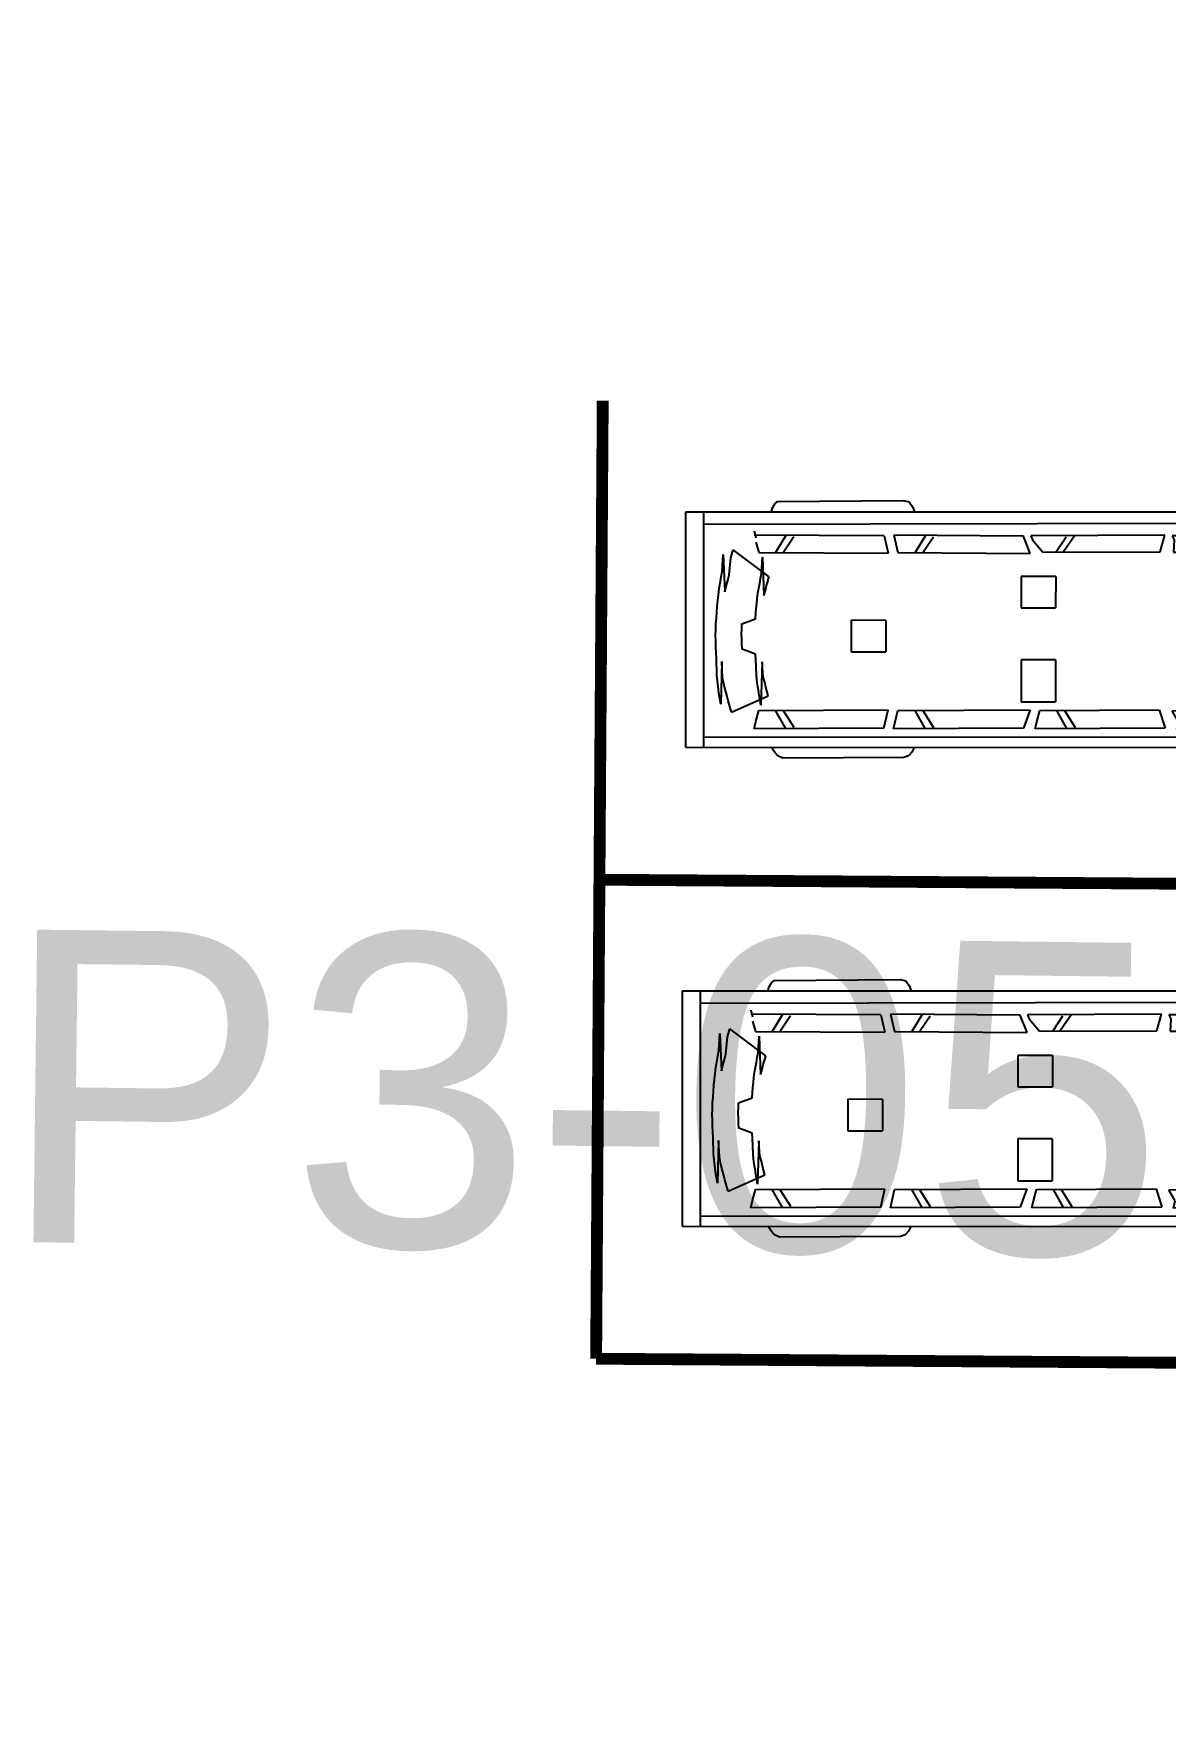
# Model space of a CAD drawing. Header units: millimetres. Extents: x -257704 to 345913, y -114363 to 98547.
# Drawn here: x 214932 to 222172, y 2809 to 13495 of the extents above; entities that cross this region are included whole.
import ezdxf
from ezdxf.enums import TextEntityAlignment as Align

# ---------------------------------------------------------------- set-up
doc = ezdxf.new("R2010")
doc.units = ezdxf.units.MM
doc.header["$LTSCALE"] = 100
doc.header["$MEASUREMENT"] = 0
for name, color, linetype in [('01-BXAS-mat bang tong the san duong$0$A-FUR', 252, 'Continuous'), ('PIER SYSTRA', 170, 'Continuous'), ('VACH SON PHAN LAN', 7, 'Continuous')]:
    doc.layers.add(name, color=color, linetype=linetype)
doc.styles.add('BOLD', font='arial.ttf')

# ---------------------------------------------------------------- blocks, each defined once
blk = doc.blocks.new('XE')
at = {"layer": '01-BXAS-mat bang tong the san duong$0$A-FUR'}
for p, q in [((610774.0994550973, 1198014.773549989, -5.212088733334792e-06), (610768.2489066847, 1198004.641243504, -5.212132499340223e-06)), ((610776.2635292388, 1198013.525064123, -5.212095455593171e-06), (610774.0994550973, 1198014.773549989, -5.212088733334792e-06)), ((610774.097405405, 1198014.549811596, -5.212089758352139e-06), (610768.409589322, 1198004.699334048, -5.212132307011172e-06)), ((610774.0020555692, 1198014.604868046, -5.212089461948245e-06), (610776.1659420816, 1198013.35649052, -5.212096183623361e-06)), ((610774.1788715214, 1198014.163248725, -5.212091568494761e-06), (610774.131535417, 1198013.738450954, -5.21209349460903e-06)), ((610774.1788715214, 1198014.163248725, -5.212091568494761e-06), (610774.2987727704, 1198014.132518597, -5.212091568494761e-06)), ((610774.2987727704, 1198014.132518597, -5.21209176466333e-06), (610774.3584740718, 1198014.114212175, -5.21209176466333e-06)), ((610774.2987727704, 1198014.132518597, -5.21209176466333e-06), (610774.2987727704, 1198014.132518597, -5.21209176466333e-06)), ((610774.308536293, 1198014.219721894, -5.212091369288245e-06), (610774.366740713, 1198014.198584395, -5.212091369288245e-06)), ((610774.308536293, 1198014.219721894, -5.212091369288245e-06), (610774.308536293, 1198014.219721894, -5.212091369288245e-06)), ((610774.6947033032, 1198013.984887658, -5.212092624088512e-06), (610774.308536293, 1198014.219721894, -5.212091369288245e-06)), ((610774.3584740718, 1198014.114212175, -5.212091876120442e-06), (610774.4201712547, 1198014.099063145, -5.212091876120442e-06)), ((610774.3584740718, 1198014.114212175, -5.212091876120442e-06), (610774.3584740718, 1198014.114212175, -5.212091876120442e-06)), ((610774.366740713, 1198014.198584395, -5.212091493037571e-06), (610774.4246284645, 1198014.177168576, -5.212091493037571e-06)), ((610774.366740713, 1198014.198584395, -5.212091493037571e-06), (610774.366740713, 1198014.198584395, -5.212091493037571e-06)), ((610774.4201712547, 1198014.099063145, -5.212091974018966e-06), (610774.4794119046, 1198014.081025397, -5.212091974018966e-06)), ((610774.4201712547, 1198014.099063145, -5.212091974018966e-06), (610774.4201712547, 1198014.099063145, -5.212091974018966e-06)), ((610774.4246284645, 1198014.177168576, -5.212091617917215e-06), (610774.4837928895, 1198014.150532315, -5.212091617917215e-06)), ((610774.4246284645, 1198014.177168576, -5.212091617917215e-06), (610774.4246284645, 1198014.177168576, -5.212091617917215e-06)), ((610774.4837928895, 1198014.150532315, -5.212091767323747e-06), (610774.4837928895, 1198014.150532315, -5.212091767323747e-06)), ((610774.4837928895, 1198014.150532315, -5.212091767323747e-06), (610774.5401837595, 1198014.126285419, -5.212091767323747e-06)), ((610774.5401837595, 1198014.126285419, -5.212091904495605e-06), (610774.5956629725, 1198014.101798551, -5.212091904495605e-06)), ((610774.5956629725, 1198014.101798551, -5.212092042347743e-06), (610774.7508697044, 1198014.016165215, -5.212092042347743e-06)), ((610774.5956629725, 1198014.101798551, -5.212092042347743e-06), (610774.5956629725, 1198014.101798551, -5.212092042347743e-06)), ((610772.8447803913, 1198012.817557183, -5.212097124429398e-06), (610773.4795715855, 1198013.933788709, -5.212092298434027e-06)), ((610773.2218600675, 1198012.84332067, -5.212097180059997e-06), (610773.9046421808, 1198014.043179434, -5.212091992704096e-06)), ((610773.4795715855, 1198013.933788709, -5.212092298434027e-06), (610773.5295488668, 1198013.968028382, -5.212092298434027e-06)), ((610773.5295488668, 1198013.968028382, -5.212092164457655e-06), (610773.5707915628, 1198013.977316058, -5.212092164457655e-06)), ((610773.5707915628, 1198013.977316058, -5.212092140874552e-06), (610773.644064742, 1198013.984879539, -5.212092140874552e-06)), ((610773.9046421808, 1198014.043179434, -5.212091992704096e-06), (610773.9614534015, 1198013.989974465, -5.212091992704096e-06)), ((610773.9614534015, 1198013.989974465, -5.212092262858139e-06), (610774.0488024035, 1198013.902882499, -5.212092262858139e-06)), ((610774.4794119046, 1198014.081025397, -5.212092084031779e-06), (610774.4794119046, 1198014.081025397, -5.212092084031779e-06)), ((610774.4794119046, 1198014.081025397, -5.212092084031779e-06), (610774.5392283689, 1198014.062651807, -5.212092084031779e-06)), ((610774.5392283689, 1198014.062651807, -5.212092195849966e-06), (610774.6947033032, 1198013.984887658, -5.212092195849966e-06)), ((610774.6947033032, 1198013.984887658, -5.212092624088512e-06), (610774.6947033032, 1198013.984887658, -5.212092624088512e-06)), ((610774.7508697044, 1198014.016165215, -5.212092506547185e-06), (610774.8053798559, 1198013.988693759, -5.212092506547185e-06)), ((610774.7508697044, 1198014.016165215, -5.212092506547185e-06), (610774.7508697044, 1198014.016165215, -5.212092506547185e-06)), ((610774.8053798559, 1198013.988693759, -5.212092657638706e-06), (610774.8629994052, 1198013.959408753, -5.212092657638706e-06)), ((610774.8053798559, 1198013.988693759, -5.212092657638706e-06), (610774.8053798559, 1198013.988693759, -5.212092657638706e-06)), ((610774.8629994052, 1198013.959408753, -5.212092818479247e-06), (610774.9155136753, 1198013.928779905, -5.212092818479247e-06)), ((610774.8629994052, 1198013.959408753, -5.212092818479247e-06), (610774.8629994052, 1198013.959408753, -5.212092818479247e-06)), ((610774.9155136753, 1198013.928779905, -5.212092983129356e-06), (610774.9692945015, 1198013.901116472, -5.212092983129356e-06)), ((610774.9155136753, 1198013.928779905, -5.212092983129356e-06), (610774.9155136753, 1198013.928779905, -5.212092983129356e-06)), ((610774.0488024035, 1198013.902882499, -5.21209270247522e-06), (610773.3673867765, 1198012.707031677, -5.212097872082247e-06)), ((610773.7399667458, 1198013.749716793, -5.212093262501897e-06), (610773.9593530477, 1198013.748545485, -5.212093262501897e-06)), ((610774.0867791421, 1198013.853903027, -5.212092944573545e-06), (610774.1372677675, 1198013.835413685, -5.212092944573545e-06)), ((610774.0867791421, 1198013.853903027, -5.212092944573545e-06), (610774.0867791421, 1198013.853903027, -5.212092944573545e-06)), ((610774.4789347396, 1198013.613723893, -5.212094226642794e-06), (610774.0867791421, 1198013.853903027, -5.212092944573545e-06)), ((610774.131535417, 1198013.738450954, -5.21209349460903e-06), (610774.2240956604, 1198013.714561428, -5.21209349460903e-06)), ((610774.1372677675, 1198013.835413685, -5.212093052623953e-06), (610774.1878235614, 1198013.817039506, -5.212093052623953e-06)), ((610774.1878235614, 1198013.817039506, -5.21209316017723e-06), (610774.2380435126, 1198013.798089513, -5.21209316017723e-06)), ((610774.1878235614, 1198013.817039506, -5.21209316017723e-06), (610774.1878235614, 1198013.817039506, -5.21209316017723e-06)), ((610774.2380435126, 1198013.798089513, -5.212093270216161e-06), (610774.2884841436, 1198013.779782502, -5.212093270216161e-06)), ((610774.2380435126, 1198013.798089513, -5.212093270216161e-06), (610774.2380435126, 1198013.798089513, -5.212093270216161e-06)), ((610774.2884841436, 1198013.779782502, -5.212093377408364e-06), (610774.2884841436, 1198013.779782502, -5.212093377408364e-06)), ((610774.2884841436, 1198013.779782502, -5.212093377408364e-06), (610774.3401246335, 1198013.756917207, -5.212093377408364e-06)), ((610774.3401246335, 1198013.756917207, -5.212093506055706e-06), (610774.3883390574, 1198013.735587143, -5.212093506055706e-06)), ((610774.3883390574, 1198013.735587143, -5.212093626084347e-06), (610774.5348699897, 1198013.658100725, -5.212093626084347e-06)), ((610774.3883390574, 1198013.735587143, -5.212093626084347e-06), (610774.3883390574, 1198013.735587143, -5.212093626084347e-06)), ((610774.5848984352, 1198013.632471521, -5.212094189506148e-06), (610774.7025980407, 1198013.730703199, -5.212094189506148e-06)), ((610774.7025980407, 1198013.730703199, -5.212093793300291e-06), (610774.7526936547, 1198013.705189159, -5.212093793300291e-06)), ((610774.9692945015, 1198013.901116472, -5.2120931347651e-06), (610774.9692945015, 1198013.901116472, -5.2120931347651e-06)), ((610774.9692945015, 1198013.901116472, -5.2120931347651e-06), (610775.0196209128, 1198013.868059558, -5.2120931347651e-06)), ((610775.0196209128, 1198013.868059558, -5.212093309540974e-06), (610775.072250346, 1198013.837363542, -5.212093309540974e-06)), ((610775.072250346, 1198013.837363542, -5.212093474552157e-06), (610775.1261084581, 1198013.801629415, -5.212093474552157e-06)), ((610775.072250346, 1198013.837363542, -5.212093474552157e-06), (610775.072250346, 1198013.837363542, -5.212093474552157e-06)), ((610775.1261084581, 1198013.801629415, -5.212093663232024e-06), (610775.1767420099, 1198013.767776008, -5.212093663232024e-06)), ((610775.1261084581, 1198013.801629415, -5.212093663232024e-06), (610775.1261084581, 1198013.801629415, -5.212093663232024e-06)), ((610775.1767420099, 1198013.767776008, -5.212093841801795e-06), (610775.1767420099, 1198013.767776008, -5.212093841801795e-06)), ((610775.1767420099, 1198013.767776008, -5.212093841801795e-06), (610775.2307152852, 1198013.731974713, -5.212093841801795e-06)), ((610775.2307152852, 1198013.731974713, -5.212094030842735e-06), (610775.2307152852, 1198013.731974713, -5.212094030842735e-06)), ((610775.2307152852, 1198013.731974713, -5.212094030842735e-06), (610775.2793433095, 1198013.695741234, -5.212094030842735e-06)), ((610773.9189286854, 1198013.677825521, -5.212093674633662e-06), (610773.7072303715, 1198013.669074017, -5.212093674633662e-06)), ((610774.2240956604, 1198013.714561428, -5.212093646810133e-06), (610774.2761963301, 1198013.698835995, -5.212093646810133e-06)), ((610774.2240956604, 1198013.714561428, -5.212093646810133e-06), (610774.2240956604, 1198013.714561428, -5.212093646810133e-06)), ((610774.2761963301, 1198013.698835995, -5.212093742929402e-06), (610774.3296403701, 1198013.685413819, -5.212093742929402e-06)), ((610774.3296403701, 1198013.685413819, -5.212093829106054e-06), (610774.3296403701, 1198013.685413819, -5.212093829106054e-06)), ((610774.3296403701, 1198013.685413819, -5.212093829106054e-06), (610774.4789347396, 1198013.613723893, -5.212093829106054e-06)), ((610774.4789347396, 1198013.613723893, -5.212094226642794e-06), (610774.4789347396, 1198013.613723893, -5.212094226642794e-06)), ((610774.5348699897, 1198013.658100725, -5.212094048927665e-06), (610774.5348699897, 1198013.658100725, -5.212094048927665e-06)), ((610774.5348699897, 1198013.658100725, -5.212094048927665e-06), (610774.5848984352, 1198013.632471521, -5.212094048927665e-06)), ((610774.5848984352, 1198013.632471521, -5.212094189506148e-06), (610774.5848984352, 1198013.632471521, -5.212094189506148e-06)), ((610774.7526936547, 1198013.705189159, -5.212093933381643e-06), (610774.7984133154, 1198013.678523254, -5.212093933381643e-06)), ((610774.7526936547, 1198013.705189159, -5.212093933381643e-06), (610774.7526936547, 1198013.705189159, -5.212093933381643e-06)), ((610774.7984133154, 1198013.678523254, -5.212094076728338e-06), (610774.8452843691, 1198013.654889932, -5.212094076728338e-06)), ((610774.7984133154, 1198013.678523254, -5.212094076728338e-06), (610774.7984133154, 1198013.678523254, -5.212094076728338e-06)), ((610774.8452843691, 1198013.654889932, -5.212094206699595e-06), (610774.888816171, 1198013.625795962, -5.212094206699595e-06)), ((610774.888816171, 1198013.625795962, -5.212094360172056e-06), (610774.888816171, 1198013.625795962, -5.212094360172056e-06)), ((610774.888816171, 1198013.625795962, -5.212094360172056e-06), (610774.9345358317, 1198013.599130057, -5.212094360172056e-06)), ((610774.9345358317, 1198013.599130057, -5.212094503518751e-06), (610774.9108091309, 1198013.446088862, -5.212094503518751e-06)), ((610774.9345358317, 1198013.599130057, -5.212094503518751e-06), (610774.9345358317, 1198013.599130057, -5.212094503518751e-06)), ((610775.2793433095, 1198013.695741234, -5.212094219402216e-06), (610775.2793433095, 1198013.695741234, -5.212094219402216e-06)), ((610775.2793433095, 1198013.695741234, -5.212094219402216e-06), (610775.3280961429, 1198013.658663266, -5.212094219402216e-06)), ((610775.6731368072, 1198013.401541178, -5.212095749941496e-06), (610775.320633441, 1198013.587219134, -5.212094736062709e-06)), ((610775.320633441, 1198013.587219134, -5.212094736062709e-06), (610775.3655000286, 1198013.544536534, -5.212094736062709e-06)), ((610775.3280961429, 1198013.658663266, -5.21209441189165e-06), (610775.3805245421, 1198013.620213226, -5.21209441189165e-06)), ((610775.3805245421, 1198013.620213226, -5.212094612366599e-06), (610775.3805245421, 1198013.620213226, -5.212094612366599e-06)), ((610775.3805245421, 1198013.620213226, -5.212094612366599e-06), (610775.427665331, 1198013.58037135, -5.212094612366599e-06)), ((610775.427665331, 1198013.58037135, -5.212094816787173e-06), (610775.4746046144, 1198013.540183985, -5.212094816787173e-06)), ((610775.427665331, 1198013.58037135, -5.212094816787173e-06), (610775.427665331, 1198013.58037135, -5.212094816787173e-06)), ((610770.399424465, 1198003.570729565, -5.212138399253568e-06), (610776.0532399601, 1198013.42152663, -5.212095833460836e-06)), ((610770.4455600331, 1198003.431813425, -5.212139057520153e-06), (610776.2635292388, 1198013.525064123, -5.212095455593171e-06)), ((610774.9108091309, 1198013.446088862, -5.212095194361644e-06), (610774.9108091309, 1198013.446088862, -5.212095194361644e-06)), ((610774.9108091309, 1198013.446088862, -5.212095194361644e-06), (610774.9549167472, 1198013.416659049, -5.212095194361644e-06)), ((610774.9549167472, 1198013.416659049, -5.212095349639479e-06), (610775.001855441, 1198013.385732354, -5.212095349639479e-06)), ((610775.001855441, 1198013.385732354, -5.212095513085978e-06), (610775.001855441, 1198013.385732354, -5.212095513085978e-06)), ((610775.001855441, 1198013.385732354, -5.212095513085978e-06), (610775.0443510129, 1198013.353538632, -5.212095513085978e-06)), ((610775.3655000286, 1198013.544536534, -5.212094952461515e-06), (610775.4089465492, 1198013.498360701, -5.212094952461515e-06)), ((610775.3655000286, 1198013.544536534, -5.212094952461515e-06), (610775.3655000286, 1198013.544536534, -5.212094952461515e-06)), ((610775.4089465492, 1198013.498360701, -5.212095184224283e-06), (610775.454388951, 1198013.455342259, -5.212095184224283e-06)), ((610775.4089465492, 1198013.498360701, -5.212095184224283e-06), (610775.4089465492, 1198013.498360701, -5.212095184224283e-06)), ((610775.4547901753, 1198013.456037122, -5.212095399427038e-06), (610775.6023049793, 1198013.35085424, -5.212095399427038e-06)), ((610775.4746046144, 1198013.540183985, -5.212095022699139e-06), (610775.5219277348, 1198013.500390103, -5.212095022699139e-06)), ((610775.4746046144, 1198013.540183985, -5.212095022699139e-06), (610775.4746046144, 1198013.540183985, -5.212095022699139e-06)), ((610775.5219277348, 1198013.500390103, -5.212095226983657e-06), (610775.6731368072, 1198013.401541178, -5.212095226983657e-06)), ((610775.5219277348, 1198013.500390103, -5.212095226983657e-06), (610775.5219277348, 1198013.500390103, -5.212095226983657e-06)), ((610775.6731368072, 1198013.401541178, -5.212095749941496e-06), (610775.6731368072, 1198013.401541178, -5.212095749941496e-06)), ((610775.0443510129, 1198013.353538632, -5.212095680294953e-06), (610775.0866546074, 1198013.322074236, -5.212095680294953e-06)), ((610775.0443510129, 1198013.353538632, -5.212095680294953e-06), (610775.0443510129, 1198013.353538632, -5.212095680294953e-06)), ((610775.0803438881, 1198013.244402017, -5.212096197332191e-06), (610775.1183391694, 1198013.204492383, -5.212096197332191e-06)), ((610775.0803438881, 1198013.244402017, -5.212096197332191e-06), (610775.0803438881, 1198013.244402017, -5.212096197332191e-06)), ((610775.4394788244, 1198013.053158484, -5.212097239788205e-06), (610775.0803438881, 1198013.244402017, -5.212096197332191e-06)), ((610775.0866546074, 1198013.322074236, -5.212095844071104e-06), (610775.0866546074, 1198013.322074236, -5.212095844071104e-06)), ((610775.0866546074, 1198013.322074236, -5.212095844071104e-06), (610775.131866094, 1198013.288450801, -5.212095844071104e-06)), ((610775.1183391694, 1198013.204492383, -5.21209639784893e-06), (610775.1183391694, 1198013.204492383, -5.21209639784893e-06)), ((610775.1183391694, 1198013.204492383, -5.21209639784893e-06), (610775.1575626583, 1198013.166953176, -5.21209639784893e-06)), ((610775.131866094, 1198013.288450801, -5.212096019087668e-06), (610775.1727496216, 1198013.253493171, -5.212096019087668e-06)), ((610775.1727496216, 1198013.253493171, -5.212096198227783e-06), (610775.1727496216, 1198013.253493171, -5.212096198227783e-06)), ((610775.1727496216, 1198013.253493171, -5.212096198227783e-06), (610775.2139689917, 1198013.219111355, -5.212096198227783e-06)), ((610775.2139689917, 1198013.219111355, -5.212096374882242e-06), (610775.2548525193, 1198013.184153725, -5.212096374882242e-06)), ((610775.2139689917, 1198013.219111355, -5.212096374882242e-06), (610775.2139689917, 1198013.219111355, -5.212096374882242e-06)), ((610775.2240423431, 1198013.098082968, -5.212096934505173e-06), (610775.6645062504, 1198013.284167887, -5.212096934505173e-06)), ((610775.6023049793, 1198013.35085424, -5.212095949727072e-06), (610775.6458666627, 1198013.304611238, -5.212095949727072e-06)), ((610775.6454654384, 1198013.303916375, -5.212096184852341e-06), (610775.6645062504, 1198013.284167887, -5.212096184852341e-06)), ((610775.6454654384, 1198013.303916375, -5.212096184852341e-06), (610775.6454654384, 1198013.303916375, -5.212096184852341e-06)), ((610775.5034890352, 1198013.063817574, -5.212097220408411e-06), (610774.8084438414, 1198011.875836672, -5.212102347646655e-06)), ((610775.1575626583, 1198013.166953176, -5.212096588061978e-06), (610775.1955579396, 1198013.127043543, -5.212096588061978e-06)), ((610775.195959164, 1198013.127738405, -5.212096785577291e-06), (610775.2244435675, 1198013.09877783, -5.212096785577291e-06)), ((610775.2548525193, 1198013.184153725, -5.212096554022356e-06), (610775.2958032154, 1198013.149311257, -5.212096554022356e-06)), ((610775.2548525193, 1198013.184153725, -5.212096554022356e-06), (610775.2548525193, 1198013.184153725, -5.212096554022356e-06)), ((610775.2958032154, 1198013.149311257, -5.212096732665339e-06), (610775.4394788244, 1198013.053158484, -5.212096732665339e-06)), ((610775.4394788244, 1198013.053158484, -5.212097239788205e-06), (610775.4394788244, 1198013.053158484, -5.212097239788205e-06)), ((610775.6136985527, 1198013.036794343, -5.212097395112594e-06), (610775.5034890352, 1198013.063817574, -5.212097395112594e-06)), ((610773.2218600675, 1198012.84332067, -5.212097180059997e-06), (610773.3673867765, 1198012.707031677, -5.212097180059997e-06)), ((610774.9903455727, 1198011.823021593, -5.212102673658479e-06), (610775.6881788144, 1198013.014189606, -5.212097533090421e-06)), ((610775.5163422222, 1198012.724861926, -5.212098780627093e-06), (610775.4145388636, 1198012.909192323, -5.212098780627093e-06)), ((610775.7281765676, 1198012.99132642, -5.212097656362754e-06), (610775.6536963059, 1198013.013931157, -5.212097656362754e-06)), ((610772.4801267529, 1198011.558745492, -5.212102728720052e-06), (610773.1629088662, 1198012.758604256, -5.21209754136415e-06)), ((610772.8350002472, 1198012.765254371, -5.212097359759168e-06), (610772.8447803913, 1198012.817557183, -5.212097359759168e-06)), ((610772.8512320135, 1198012.715742592, -5.212097594277644e-06), (610772.8350002472, 1198012.765254371, -5.212097594277644e-06)), ((610772.883619929, 1198012.667898742, -5.212097828593019e-06), (610772.8512320135, 1198012.715742592, -5.212097828593019e-06)), ((610773.1629088662, 1198012.758604256, -5.21209754136415e-06), (610773.3090334934, 1198012.621755299, -5.21209754136415e-06)), ((610774.097781195, 1198012.739559786, -5.212098059511926e-06), (610773.9149608373, 1198012.422941281, -5.212099427130172e-06)), ((610774.3873916724, 1198012.572334276, -5.212098959793219e-06), (610774.097781195, 1198012.739559786, -5.212098959793219e-06)), ((610775.3734989003, 1198012.838827817, -5.212098192204962e-06), (610775.4628650224, 1198012.656195219, -5.212098192204962e-06)), ((610775.8077971276, 1198012.737191234, -5.212098858402107e-06), (610775.8419061189, 1198012.698805883, -5.212098858402107e-06)), ((610775.8419061189, 1198012.698805883, -5.212099050138263e-06), (610775.8651669336, 1198012.657561258, -5.212099050138263e-06)), ((610773.3090334934, 1198012.621755299, -5.212098236229678e-06), (610772.6128986325, 1198011.399879295, -5.212103518393202e-06)), ((610774.2045713149, 1198012.255715771, -5.212100327411465e-06), (610774.3873916724, 1198012.572334276, -5.212098959793219e-06)), ((610775.8754970588, 1198012.621097397, -5.212099421953588e-06), (610775.2142332497, 1198011.454853859, -5.212104465081749e-06)), ((610775.8651669336, 1198012.657561258, -5.212099249986556e-06), (610775.8754970588, 1198012.621097397, -5.212099249986556e-06)), ((610773.1771953709, 1198012.393250343, -5.212099223293716e-06), (610772.965497057, 1198012.384498838, -5.212099223293716e-06)), ((610772.9982334313, 1198012.465141614, -5.212098811161951e-06), (610773.2176197331, 1198012.463970306, -5.212098811161951e-06)), ((610774.2045713149, 1198012.255715771, -5.212100327411465e-06), (610773.9149608373, 1198012.422941281, -5.212100327411465e-06)), ((610774.7637598899, 1198011.782667413, -5.212102754286483e-06), (610774.0535333323, 1198010.56892817, -5.212107992644649e-06)), ((610774.9464454998, 1198011.729614427, -5.212103081750476e-06), (610774.7637598899, 1198011.782667413, -5.212103081750476e-06)), ((610774.9903455727, 1198011.823021593, -5.212102673658479e-06), (610774.8084438414, 1198011.875836672, -5.212102673658479e-06)), ((610774.2486122582, 1198010.538446415, -5.212108222318534e-06), (610774.9464454998, 1198011.729614427, -5.212103081750476e-06)), ((610774.7746089078, 1198011.440286747, -5.212104329287147e-06), (610774.672805549, 1198011.624617144, -5.212104329287147e-06)), ((610771.7275939039, 1198010.255467076, -5.212108358167828e-06), (610772.4103760172, 1198011.45532584, -5.212103170811928e-06)), ((610772.4103760172, 1198011.45532584, -5.212103170811928e-06), (610772.4671872378, 1198011.402120871, -5.212103170811928e-06)), ((610772.6128986325, 1198011.399879295, -5.212103518393202e-06), (610772.4801267529, 1198011.558745492, -5.212103518393202e-06)), ((610772.7351414964, 1198011.441005905, -5.21210338613874e-06), (610772.5523211389, 1198011.124387399, -5.212104753756986e-06)), ((610773.1223391566, 1198011.217432065, -5.212104589778936e-06), (610772.7351414964, 1198011.441005905, -5.21210338613874e-06)), ((610774.6317655856, 1198011.554252638, -5.212103740865016e-06), (610774.7211317078, 1198011.37162004, -5.212103740865016e-06)), ((610775.2142332497, 1198011.454853859, -5.212104465081749e-06), (610775.1719439564, 1198011.410691374, -5.212104465081749e-06)), ((610772.5545362398, 1198011.315028904, -5.212103880583051e-06), (610771.9272575922, 1198010.21244785, -5.212108647445622e-06)), ((610772.4671872378, 1198011.402120871, -5.212103440965971e-06), (610772.5545362398, 1198011.315028904, -5.212103440965971e-06)), ((610775.1021599902, 1198011.403590426, -5.212104648505522e-06), (610775.047939543, 1198011.417537976, -5.212104648505522e-06)), ((610775.1719439564, 1198011.410691374, -5.212104648102469e-06), (610775.1021599902, 1198011.403590426, -5.212104648102469e-06)), ((610772.4246625218, 1198011.089971927, -5.212104852741494e-06), (610772.2129642079, 1198011.081220422, -5.212104852741494e-06)), ((610772.2457005822, 1198011.161863198, -5.212104440609729e-06), (610772.465086884, 1198011.16069189, -5.212104440609729e-06)), ((610772.9395187992, 1198010.900813559, -5.212105957397182e-06), (610772.5523211389, 1198011.124387399, -5.212104753756986e-06)), ((610772.9395187992, 1198010.900813559, -5.212105957397182e-06), (610773.1223391566, 1198011.217432065, -5.212104589778936e-06)), ((610773.6001964444, 1198010.941509973, -5.212106075243069e-06), (610773.4173760869, 1198010.624891468, -5.212107442861316e-06)), ((610773.889806922, 1198010.774284463, -5.212106975524363e-06), (610773.6001964444, 1198010.941509973, -5.212106975524363e-06)), ((610773.7069865644, 1198010.457665958, -5.212108343142609e-06), (610773.889806922, 1198010.774284463, -5.212106975524363e-06)), ((610773.7069865644, 1198010.457665958, -5.212108343142609e-06), (610773.4173760869, 1198010.624891468, -5.212108343142609e-06)), ((610774.0535333323, 1198010.56892817, -5.212107992644649e-06), (610774.2486122582, 1198010.538446415, -5.212107992644649e-06)), ((610773.9993537441, 1198010.446407322, -5.212108529501548e-06), (610773.3805281636, 1198009.365867923, -5.212113199186609e-06)), ((610773.5070346418, 1198009.235343741, -5.212113856008955e-06), (610774.2138986122, 1198010.471959265, -5.212108511201045e-06)), ((610774.1686230632, 1198010.477108294, -5.212108466725559e-06), (610773.9993537441, 1198010.446407322, -5.212108466725559e-06)), ((610774.2138986122, 1198010.471959265, -5.212108511201045e-06), (610774.1686230632, 1198010.477108294, -5.212108511201045e-06)), ((610771.9272575922, 1198010.21244785, -5.212108647445622e-06), (610771.7275939039, 1198010.255467076, -5.212108647445622e-06)), ((610773.9809457818, 1198010.064422457, -5.212110272626414e-06), (610773.8911805326, 1198010.257164868, -5.212110272626414e-06)), ((610773.9300170311, 1198010.32510696, -5.212109053776978e-06), (610774.0177344052, 1198010.151348448, -5.212109053776978e-06)), ((610770.9750610548, 1198008.95218866, -5.212113987615606e-06), (610771.6578431681, 1198010.152047424, -5.212108800259706e-06)), ((610771.8521722474, 1198010.098635716, -5.212109134734311e-06), (610771.1412788387, 1198008.851245949, -5.212114527091078e-06)), ((610771.6578431681, 1198010.152047424, -5.212108800259706e-06), (610771.7146543887, 1198010.098842455, -5.212108800259706e-06)), ((610771.7146543887, 1198010.098842455, -5.212109070413748e-06), (610771.8521722474, 1198010.098635716, -5.212109070413748e-06)), ((610771.4931677332, 1198009.858584782, -5.212110070057506e-06), (610771.7125540349, 1198009.857413474, -5.212110070057506e-06)), ((610771.6721296727, 1198009.786693511, -5.212110482189271e-06), (610771.4604313588, 1198009.777942006, -5.212110482189271e-06)), ((610773.3805281636, 1198009.365867923, -5.212113199186609e-06), (610773.5070346418, 1198009.235343741, -5.212113199186609e-06)), ((610773.3053512278, 1198009.244495005, -5.212113721103387e-06), (610772.5527420297, 1198007.932261665, -5.212119391579164e-06)), ((610772.7545017927, 1198007.932065325, -5.212119485456733e-06), (610773.4613657631, 1198009.168680849, -5.212114140648823e-06)), ((610773.4160902142, 1198009.173829878, -5.212114096173337e-06), (610773.3053512278, 1198009.244495005, -5.212114096173337e-06)), ((610773.4613657631, 1198009.168680849, -5.212114140648823e-06), (610773.4160902142, 1198009.173829878, -5.212114140648823e-06)), ((610771.1412788387, 1198008.851245949, -5.212114527091078e-06), (610770.9750610548, 1198008.95218866, -5.212114527091078e-06)), ((610773.2284129328, 1198008.761144041, -5.212115902074192e-06), (610773.1386476835, 1198008.953886452, -5.212115902074192e-06)), ((610773.1774841821, 1198009.021828544, -5.212114683224755e-06), (610773.2652015563, 1198008.848070032, -5.212114683224755e-06)), ((610770.2058052536, 1198007.619948502, -5.212119742162223e-06), (610770.8885873668, 1198008.819807266, -5.212114554806323e-06)), ((610770.8885873668, 1198008.819807266, -5.212114554806323e-06), (610770.9453985875, 1198008.766602297, -5.212114554806323e-06)), ((610770.9453985875, 1198008.766602297, -5.212114824960365e-06), (610771.0327475895, 1198008.67951033, -5.212114824960365e-06)), ((610771.0327475895, 1198008.67951033, -5.212115264577446e-06), (610770.3385771331, 1198007.461082305, -5.212120531835374e-06)), ((610771.70639903, 1198008.598030598, -5.212115948645974e-06), (610771.5235786727, 1198008.281412093, -5.21211731626422e-06)), ((610771.9960095076, 1198008.430805088, -5.212116848927267e-06), (610771.70639903, 1198008.598030598, -5.212116848927267e-06)), ((610770.9028738715, 1198008.454453353, -5.212116236735888e-06), (610770.6911755576, 1198008.445701848, -5.212116236735888e-06)), ((610770.7239119319, 1198008.526344624, -5.212115824604123e-06), (610770.9432982337, 1198008.525173316, -5.212115824604123e-06)), ((610771.8131891501, 1198008.114186583, -5.212118216545513e-06), (610771.9960095076, 1198008.430805088, -5.212116848927267e-06)), ((610771.8131891501, 1198008.114186583, -5.212118216545513e-06), (610771.5235786727, 1198008.281412093, -5.212118216545513e-06)), ((610772.5527420297, 1198007.932261665, -5.212119391579164e-06), (610772.7545017927, 1198007.932065325, -5.212119391579164e-06)), ((610772.4775650938, 1198007.810888748, -5.212119913495942e-06), (610771.7834862284, 1198006.600021507, -5.212125146125781e-06)), ((610771.9852459915, 1198006.599825166, -5.212125240003349e-06), (610772.6921099619, 1198007.836440691, -5.21211989519544e-06)), ((610772.6468344128, 1198007.841589719, -5.212119850719954e-06), (610772.4775650938, 1198007.810888748, -5.212119850719954e-06)), ((610772.6921099619, 1198007.836440691, -5.21211989519544e-06), (610772.6468344128, 1198007.841589719, -5.21211989519544e-06)), ((610770.3385771331, 1198007.461082305, -5.212120531835374e-06), (610770.2058052536, 1198007.619948502, -5.212120531835374e-06)), ((610772.4591571315, 1198007.428903882, -5.212121656620809e-06), (610772.3693918823, 1198007.621646293, -5.212121656620809e-06)), ((610772.4082283808, 1198007.689588386, -5.212120437771372e-06), (610772.4959457549, 1198007.515829874, -5.212120437771372e-06)), ((610769.4449109284, 1198006.302189215, -5.21212543415942e-06), (610770.1276930416, 1198007.502047979, -5.21212024680352e-06)), ((610770.2718532643, 1198007.361751043, -5.212120956574643e-06), (610769.5693213318, 1198006.128842147, -5.212126286381991e-06)), ((610770.1276930416, 1198007.502047979, -5.21212024680352e-06), (610770.1845042623, 1198007.44884301, -5.21212024680352e-06)), ((610770.1845042623, 1198007.44884301, -5.212120516957562e-06), (610770.2718532643, 1198007.361751043, -5.212120516957562e-06)), ((610769.6190512115, 1198007.156593549, -5.212121596501347e-06), (610769.7065623163, 1198007.165692935, -5.212121596501347e-06)), ((610769.9630176066, 1198007.208585337, -5.21212151660132e-06), (610770.1824039086, 1198007.207414029, -5.21212151660132e-06)), ((610768.8377490727, 1198005.920039695, -5.212126906723021e-06), (610769.4891936638, 1198007.048695911, -5.212122031428113e-06)), ((610769.4891936638, 1198007.048695911, -5.212122031428113e-06), (610769.544848218, 1198007.121613092, -5.212122031428113e-06)), ((610769.544848218, 1198007.121613092, -5.21212172271065e-06), (610769.6190512115, 1198007.156593549, -5.21212172271065e-06)), ((610770.1419795463, 1198007.136694066, -5.212121928733086e-06), (610769.9302812325, 1198007.127942561, -5.212121928733086e-06)), ((610771.7166707686, 1198006.493129461, -5.21212560549314e-06), (610771.0225919032, 1198005.28226222, -5.212130838122979e-06)), ((610771.2243516663, 1198005.282065879, -5.212130932000547e-06), (610771.9312156368, 1198006.518681404, -5.212125587192637e-06)), ((610771.8859400877, 1198006.523830432, -5.212125542717151e-06), (610771.7166707686, 1198006.493129461, -5.212125542717151e-06)), ((610771.7834862284, 1198006.600021507, -5.212125146125781e-06), (610771.9852459915, 1198006.599825166, -5.212125146125781e-06)), ((610771.9312156368, 1198006.518681404, -5.212125587192637e-06), (610771.8859400877, 1198006.523830432, -5.212125587192637e-06)), ((610769.5693213318, 1198006.128842147, -5.212126286381991e-06), (610769.4449109284, 1198006.302189215, -5.212126286381991e-06)), ((610771.6982628063, 1198006.111144595, -5.212127348618006e-06), (610771.6084975571, 1198006.303887006, -5.212127348618006e-06)), ((610771.6473340556, 1198006.371829099, -5.212126129768569e-06), (610771.7350514297, 1198006.198070587, -5.212126129768569e-06)), ((610768.6840166032, 1198004.984429928, -5.212131126156617e-06), (610769.3667987165, 1198006.184288692, -5.212125938800717e-06)), ((610769.3667987165, 1198006.184288692, -5.212125938800717e-06), (610769.4236099372, 1198006.131083723, -5.212125938800717e-06)), ((610769.4236099372, 1198006.131083723, -5.212126208954759e-06), (610769.5109589392, 1198006.043991756, -5.212126208954759e-06)), ((610768.8415442058, 1198005.860591346, -5.212127181074865e-06), (610768.8377490727, 1198005.920039695, -5.212127181074865e-06)), ((610769.5109589392, 1198006.043991756, -5.21212664857184e-06), (610769.000740957, 1198005.144142899, -5.212130539742534e-06)), ((610770.1762489036, 1198005.948031153, -5.212127395189789e-06), (610769.9934285461, 1198005.631412647, -5.212128762808034e-06)), ((610770.4658593811, 1198005.780805643, -5.212128295471082e-06), (610770.1762489036, 1198005.948031153, -5.212128295471082e-06)), ((610771.886825012, 1198005.926253813, -5.212128283337938e-06), (610771.912796202, 1198005.873631873, -5.212128283337938e-06)), ((610768.8533439279, 1198005.808698959, -5.212127424467295e-06), (610768.8415442058, 1198005.860591346, -5.212127424467295e-06)), ((610768.8972580584, 1198005.764094623, -5.212127649239387e-06), (610768.8533439279, 1198005.808698959, -5.212127649239387e-06)), ((610769.3810852212, 1198005.818934779, -5.212127620730282e-06), (610769.1693869072, 1198005.810183274, -5.212127620730282e-06)), ((610769.2021232815, 1198005.89082605, -5.212127208598518e-06), (610769.4215095834, 1198005.889654742, -5.212127208598518e-06)), ((610770.2830390236, 1198005.464187138, -5.212129663089327e-06), (610770.4658593811, 1198005.780805643, -5.212128295471082e-06)), ((610771.912796202, 1198005.873631873, -5.212128536606421e-06), (610771.9163930004, 1198005.814911147, -5.212128536606421e-06)), ((610771.9163930004, 1198005.814911147, -5.212128807530322e-06), (610771.9177524521, 1198005.720307065, -5.212128807530322e-06)), ((610770.2830390236, 1198005.464187138, -5.212129663089327e-06), (610769.9934285461, 1198005.631412647, -5.212129663089327e-06)), ((610771.9177524521, 1198005.720307065, -5.212129241967839e-06), (610771.2414026031, 1198004.518000047, -5.212134443514502e-06)), ((610771.0225919032, 1198005.28226222, -5.212130838122979e-06), (610771.2243516663, 1198005.282065879, -5.212130838122979e-06)), ((610769.000740957, 1198005.144142899, -5.212130539742534e-06), (610768.6840166032, 1198004.984429928, -5.212130539742534e-06)), ((610770.9557764435, 1198005.175370174, -5.212131297490336e-06), (610770.4540115284, 1198004.297562973, -5.212135091483521e-06)), ((610770.4634573412, 1198003.964306592, -5.212136623997744e-06), (610771.1703213116, 1198005.200922117, -5.212131279189834e-06)), ((610770.8864397304, 1198005.054069811, -5.212131821765766e-06), (610770.9741571045, 1198004.8803113, -5.212131821765766e-06)), ((610771.1250457625, 1198005.206071145, -5.212131234714349e-06), (610770.9557764435, 1198005.175370174, -5.212131234714349e-06)), ((610771.1703213116, 1198005.200922117, -5.212131279189834e-06), (610771.1250457625, 1198005.206071145, -5.212131279189834e-06)), ((610768.6087733231, 1198004.516641584, -5.212133236545479e-06), (610769.0463516851, 1198004.931645768, -5.21213153517602e-06)), ((610768.9239872751, 1198004.912691738, -5.212131565701163e-06), (610768.965240466, 1198004.878207955, -5.212131565701163e-06)), ((610769.3280448972, 1198004.693125195, -5.212132758735329e-06), (610768.9239872751, 1198004.912691738, -5.212131565701163e-06)), ((610768.9239872751, 1198004.912691738, -5.212131565701163e-06), (610768.9239872751, 1198004.912691738, -5.212131565701163e-06)), ((610768.965240466, 1198004.878207955, -5.212131742838783e-06), (610769.0064274957, 1198004.843608427, -5.212131742838783e-06)), ((610769.0463516851, 1198004.931645768, -5.21213153517602e-06), (610769.1133140923, 1198004.86342448, -5.21213153517602e-06)), ((610769.0463516851, 1198004.931645768, -5.21213153517602e-06), (610769.0463516851, 1198004.931645768, -5.21213153517602e-06)), ((610769.1133140923, 1198004.86342448, -5.212131878866016e-06), (610769.1133140923, 1198004.86342448, -5.212131878866016e-06)), ((610769.1133140923, 1198004.86342448, -5.212131878866016e-06), (610769.1529794195, 1198004.826162826, -5.212131878866016e-06)), ((610770.9373684811, 1198004.793385308, -5.212133040615204e-06), (610770.8476032319, 1198004.986127719, -5.212133040615204e-06)), ((610769.0064274957, 1198004.843608427, -5.212131920476666e-06), (610769.0479453305, 1198004.809587622, -5.212131920476666e-06)), ((610769.0064274957, 1198004.843608427, -5.212131920476666e-06), (610769.0064274957, 1198004.843608427, -5.212131920476666e-06)), ((610769.0479453305, 1198004.809587622, -5.212132095613235e-06), (610769.0479453305, 1198004.809587622, -5.212132095613235e-06)), ((610769.0479453305, 1198004.809587622, -5.212132095613235e-06), (610769.0890166156, 1198004.775054256, -5.212132095613235e-06)), ((610769.0890166156, 1198004.775054256, -5.212132272894395e-06), (610769.0890166156, 1198004.775054256, -5.212132272894395e-06)), ((610769.0890166156, 1198004.775054256, -5.212132272894395e-06), (610769.1346355415, 1198004.74176048, -5.212132272894395e-06)), ((610769.1346355415, 1198004.74176048, -5.212132446587055e-06), (610769.1772121002, 1198004.710666445, -5.212132446587055e-06)), ((610769.1529794195, 1198004.826162826, -5.212132068009943e-06), (610769.1913215268, 1198004.78658628, -5.212132068009943e-06)), ((610769.1772121002, 1198004.710666445, -5.212132608790688e-06), (610769.1772121002, 1198004.710666445, -5.212132608790688e-06)), ((610769.1772121002, 1198004.710666445, -5.212132608790688e-06), (610769.3175741765, 1198004.622496458, -5.212132608790688e-06)), ((610769.1913215268, 1198004.78658628, -5.212132267159127e-06), (610769.1913215268, 1198004.78658628, -5.212132267159127e-06)), ((610769.1913215268, 1198004.78658628, -5.212132267159127e-06), (610769.3280448972, 1198004.693125195, -5.212132267159127e-06)), ((610769.3280448972, 1198004.693125195, -5.212132758735329e-06), (610769.3280448972, 1198004.693125195, -5.212132758735329e-06)), ((610768.6087733231, 1198004.516641584, -5.212133236545479e-06), (610768.6953283935, 1198004.428160682, -5.212133236545479e-06)), ((610768.6087733231, 1198004.516641584, -5.212133236545479e-06), (610768.6087733231, 1198004.516641584, -5.212133236545479e-06)), ((610769.3175741765, 1198004.622496458, -5.212133077781165e-06), (610769.3175741765, 1198004.622496458, -5.212133077781165e-06)), ((610769.3175741765, 1198004.622496458, -5.212133077781165e-06), (610769.3647809658, 1198004.591980553, -5.212133077781165e-06)), ((610769.3647809658, 1198004.591980553, -5.212133239467519e-06), (610769.3647809658, 1198004.591980553, -5.212133239467519e-06)), ((610769.3647809658, 1198004.591980553, -5.212133239467519e-06), (610769.4090279783, 1198004.563002928, -5.212133239467519e-06)), ((610769.4090279783, 1198004.563002928, -5.212133392736063e-06), (610769.4561686068, 1198004.532371278, -5.212133392736063e-06)), ((610769.4561686068, 1198004.532371278, -5.212133554922678e-06), (610769.4561686068, 1198004.532371278, -5.212133554922678e-06)), ((610769.4561686068, 1198004.532371278, -5.212133554922678e-06), (610769.5021192275, 1198004.506105363, -5.212133554922678e-06)), ((610769.5021192275, 1198004.506105363, -5.212133696541638e-06), (610769.5021192275, 1198004.506105363, -5.212133696541638e-06)), ((610769.5021192275, 1198004.506105363, -5.212133696541638e-06), (610769.546019006, 1198004.477326221, -5.212133696541638e-06)), ((610771.2414026031, 1198004.518000047, -5.212134443514502e-06), (610771.1886480439, 1198004.489647663, -5.212134443514502e-06)), ((610769.0211195702, 1198004.159058489, -5.212135066280072e-06), (610768.6246848135, 1198004.376110468, -5.2121338882894e-06)), ((610768.6246848135, 1198004.376110468, -5.2121338882894e-06), (610768.6246848135, 1198004.376110468, -5.2121338882894e-06)), ((610768.6246848135, 1198004.376110468, -5.2121338882894e-06), (610768.6720887509, 1198004.33626809, -5.2121338882894e-06)), ((610768.6720887509, 1198004.33626809, -5.212134092833542e-06), (610768.6720887509, 1198004.33626809, -5.212134092833542e-06)), ((610768.6720887509, 1198004.33626809, -5.212134092833542e-06), (610768.7195754263, 1198004.296839107, -5.212134092833542e-06)), ((610768.6953283935, 1198004.428160682, -5.212133682165713e-06), (610768.6953283935, 1198004.428160682, -5.212133682165713e-06)), ((610768.6953283935, 1198004.428160682, -5.212133682165713e-06), (610768.7410287224, 1198004.385606594, -5.212133682165713e-06)), ((610768.7410287224, 1198004.385606594, -5.212133898359441e-06), (610768.7410287224, 1198004.385606594, -5.212133898359441e-06)), ((610768.7410287224, 1198004.385606594, -5.212133898359441e-06), (610768.7849922882, 1198004.339745495, -5.212133898359441e-06)), ((610768.7849922882, 1198004.339745495, -5.21213412891725e-06), (610768.8302296386, 1198004.297456051, -5.21213412891725e-06)), ((610768.7849922882, 1198004.339745495, -5.21213412891725e-06), (610768.7849922882, 1198004.339745495, -5.21213412891725e-06)), ((610769.546019006, 1198004.477326221, -5.212133848740015e-06), (610769.5929787674, 1198004.454168982, -5.212133848740015e-06)), ((610769.5929787674, 1198004.454168982, -5.212133976569053e-06), (610769.5929787674, 1198004.454168982, -5.212133976569053e-06)), ((610769.5929787674, 1198004.454168982, -5.212133976569053e-06), (610769.638929388, 1198004.427903067, -5.212133976569053e-06)), ((610769.638929388, 1198004.427903067, -5.212134118188013e-06), (610769.638929388, 1198004.427903067, -5.212134118188013e-06)), ((610769.638929388, 1198004.427903067, -5.212134118188013e-06), (610769.6891299991, 1198004.40289332, -5.212134118188013e-06)), ((610769.6891299991, 1198004.40289332, -5.212134256005291e-06), (610769.6891299991, 1198004.40289332, -5.212134256005291e-06)), ((610769.6891299991, 1198004.40289332, -5.212134256005291e-06), (610769.7366684836, 1198004.379405275, -5.212134256005291e-06)), ((610769.7366684836, 1198004.379405275, -5.212134385617943e-06), (610769.7869186783, 1198004.354213623, -5.212134385617943e-06)), ((610769.7869186783, 1198004.354213623, -5.212134524292206e-06), (610769.7869186783, 1198004.354213623, -5.212134524292206e-06)), ((610769.7869186783, 1198004.354213623, -5.212134524292206e-06), (610769.8360450263, 1198004.33350345, -5.212134524292206e-06)), ((610769.8360450263, 1198004.33350345, -5.212134641898551e-06), (610769.8360450263, 1198004.33350345, -5.212134641898551e-06)), ((610769.8360450263, 1198004.33350345, -5.212134641898551e-06), (610769.884443752, 1198004.312594942, -5.212134641898551e-06)), ((610769.9485588295, 1198004.35689005, -5.212134586508196e-06), (610770.0021179636, 1198004.343934766, -5.212134586508196e-06)), ((610770.2946655006, 1198004.14308344, -5.212135726424326e-06), (610769.9485588295, 1198004.35689005, -5.212134586508196e-06)), ((610769.9485588295, 1198004.35689005, -5.212134586508196e-06), (610769.9485588295, 1198004.35689005, -5.212134586508196e-06)), ((610770.0021179636, 1198004.343934766, -5.212134670596933e-06), (610770.0021179636, 1198004.343934766, -5.212134670596933e-06)), ((610770.0021179636, 1198004.343934766, -5.212134670596933e-06), (610770.0542381334, 1198004.328730751, -5.212134670596933e-06)), ((610770.0542381334, 1198004.328730751, -5.212134764334203e-06), (610770.1077972675, 1198004.315775468, -5.212134764334203e-06)), ((610771.144759502, 1198004.480029628, -5.212134573093293e-06), (610771.0539937889, 1198004.49290737, -5.212134573093293e-06)), ((610771.1886480439, 1198004.489647663, -5.212134549214603e-06), (610771.144759502, 1198004.480029628, -5.212134549214603e-06)), ((610768.7195754263, 1198004.296839107, -5.212134295520173e-06), (610768.7722216202, 1198004.258914209, -5.212134295520173e-06)), ((610768.7195754263, 1198004.296839107, -5.212134295520173e-06), (610768.7195754263, 1198004.296839107, -5.212134295520173e-06)), ((610768.7722216202, 1198004.258914209, -5.212134493687423e-06), (610768.7722216202, 1198004.258914209, -5.212134493687423e-06)), ((610768.7722216202, 1198004.258914209, -5.212134493687423e-06), (610768.821411904, 1198004.222196936, -5.212134493687423e-06)), ((610768.821411904, 1198004.222196936, -5.21213468472447e-06), (610768.8703542695, 1198004.18638919, -5.21213468472447e-06)), ((610768.8302296386, 1198004.297456051, -5.212134343684087e-06), (610768.8302296386, 1198004.297456051, -5.212134343684087e-06)), ((610768.8302296386, 1198004.297456051, -5.212134343684087e-06), (610768.8760457122, 1198004.254835802, -5.212134343684087e-06)), ((610768.8703542695, 1198004.18638919, -5.212134871476589e-06), (610769.0221093488, 1198004.094778089, -5.212134871476589e-06)), ((610768.8703542695, 1198004.18638919, -5.212134871476589e-06), (610768.8703542695, 1198004.18638919, -5.212134871476589e-06)), ((610768.8760457122, 1198004.254835802, -5.212134560234537e-06), (610769.0211195702, 1198004.159058489, -5.212134560234537e-06)), ((610769.0211195702, 1198004.159058489, -5.212135066280072e-06), (610769.0211195702, 1198004.159058489, -5.212135066280072e-06)), ((610769.884443752, 1198004.312594942, -5.212134760079056e-06), (610769.884443752, 1198004.312594942, -5.212134760079056e-06)), ((610769.884443752, 1198004.312594942, -5.212134760079056e-06), (610769.9361660657, 1198004.290247321, -5.212134760079056e-06)), ((610769.9361660657, 1198004.290247321, -5.212134886390289e-06), (610769.9868802775, 1198004.272315019, -5.212134886390289e-06)), ((610769.9868802775, 1198004.272315019, -5.212134991990326e-06), (610769.9868802775, 1198004.272315019, -5.212134991990326e-06)), ((610769.9868802775, 1198004.272315019, -5.212134991990326e-06), (610770.0372636843, 1198004.253803993, -5.212134991990326e-06)), ((610770.0372636843, 1198004.253803993, -5.212135100091678e-06), (610770.0879778961, 1198004.235871691, -5.212135100091678e-06)), ((610770.0372636843, 1198004.253803993, -5.212135100091678e-06), (610770.0372636843, 1198004.253803993, -5.212135100091678e-06)), ((610770.0879778961, 1198004.235871691, -5.212135205691715e-06), (610770.1386259468, 1198004.217823644, -5.212135205691715e-06)), ((610770.0879778961, 1198004.235871691, -5.212135205691715e-06), (610770.0879778961, 1198004.235871691, -5.212135205691715e-06)), ((610770.1077972675, 1198004.315775468, -5.212134848422939e-06), (610770.1077972675, 1198004.315775468, -5.212134848422939e-06)), ((610770.1077972675, 1198004.315775468, -5.212134848422939e-06), (610770.1471190696, 1198004.305583705, -5.212134848422939e-06)), ((610770.1471190696, 1198004.305583705, -5.212134913278423e-06), (610770.1137528948, 1198003.671063225, -5.212137807522866e-06)), ((610770.1386259468, 1198004.217823644, -5.212135311792015e-06), (610770.2946655006, 1198004.14308344, -5.212135311792015e-06)), ((610770.1471190696, 1198004.305583705, -5.212134913278423e-06), (610770.1471190696, 1198004.305583705, -5.212134913278423e-06)), ((610770.2946655006, 1198004.14308344, -5.212135726424326e-06), (610770.2946655006, 1198004.14308344, -5.212135726424326e-06)), ((610770.4540115284, 1198004.297562973, -5.212135091483521e-06), (610770.4634573412, 1198003.964306592, -5.212136623997744e-06)), ((610769.0221093488, 1198004.094778089, -5.212135361496695e-06), (610769.0221093488, 1198004.094778089, -5.212135361496695e-06)), ((610769.0221093488, 1198004.094778089, -5.212135361496695e-06), (610769.0731521401, 1198004.061301665, -5.212135361496695e-06)), ((610769.0731521401, 1198004.061301665, -5.212135538526384e-06), (610769.1273200368, 1198004.026038894, -5.212135538526384e-06)), ((610769.0731521401, 1198004.061301665, -5.212135538526384e-06), (610769.0731521401, 1198004.061301665, -5.212135538526384e-06)), ((610769.1273200368, 1198004.026038894, -5.212135725187589e-06), (610769.1273200368, 1198004.026038894, -5.212135725187589e-06)), ((610769.1273200368, 1198004.026038894, -5.212135725187589e-06), (610769.1800995911, 1198003.99586948, -5.212135725187589e-06)), ((610769.1800995911, 1198003.99586948, -5.212135887853194e-06), (610769.1800995911, 1198003.99586948, -5.212135887853194e-06)), ((610769.1800995911, 1198003.99586948, -5.212135887853194e-06), (610769.2309440479, 1198003.963120679, -5.212135887853194e-06)), ((610769.2309440479, 1198003.963120679, -5.21213606145494e-06), (610769.2309440479, 1198003.963120679, -5.21213606145494e-06)), ((610769.2309440479, 1198003.963120679, -5.21213606145494e-06), (610769.2847327427, 1198003.936059941, -5.21213606145494e-06)), ((610769.2847327427, 1198003.936059941, -5.212136210330625e-06), (610769.3376280416, 1198003.905824366, -5.212136210330625e-06)), ((610769.3376280416, 1198003.905824366, -5.212136373352955e-06), (610769.3376280416, 1198003.905824366, -5.212136373352955e-06)), ((610769.3376280416, 1198003.905824366, -5.212136373352955e-06), (610769.3955009534, 1198003.877043294, -5.212136373352955e-06)), ((610769.3955009534, 1198003.877043294, -5.212136531999441e-06), (610769.4501330154, 1198003.850114729, -5.212136531999441e-06)), ((610769.3955009534, 1198003.877043294, -5.212136531999441e-06), (610769.3955009534, 1198003.877043294, -5.212136531999441e-06)), ((610769.4501330154, 1198003.850114729, -5.212136680657689e-06), (610769.4501330154, 1198003.850114729, -5.212136680657689e-06)), ((610769.4501330154, 1198003.850114729, -5.212136680657689e-06), (610769.5081216719, 1198003.821267496, -5.212136680657689e-06)), ((610769.5081216719, 1198003.821267496, -5.212136839660898e-06), (610769.5081216719, 1198003.821267496, -5.212136839660898e-06)), ((610769.5081216719, 1198003.821267496, -5.212136839660898e-06), (610769.5638124578, 1198003.797265702, -5.212136839660898e-06)), ((610769.5638124578, 1198003.797265702, -5.21213697538621e-06), (610769.6202970275, 1198003.773577987, -5.21213697538621e-06)), ((610769.5638124578, 1198003.797265702, -5.21213697538621e-06), (610769.5638124578, 1198003.797265702, -5.21213697538621e-06)), ((610770.0164134692, 1198003.604911783, -5.212138066006053e-06), (610769.6784422257, 1198003.81575728, -5.212136943417294e-06)), ((610769.6784422257, 1198003.81575728, -5.212136943417294e-06), (610769.737838027, 1198003.798237184, -5.212136943417294e-06)), ((610769.737838027, 1198003.798237184, -5.212137051127888e-06), (610769.737838027, 1198003.798237184, -5.212137051127888e-06)), ((610769.737838027, 1198003.798237184, -5.212137051127888e-06), (610769.7995493144, 1198003.783693294, -5.212137051127888e-06)), ((610769.6202970275, 1198003.773577987, -5.212137110037099e-06), (610769.6798073865, 1198003.74739288, -5.212137110037099e-06)), ((610769.6798073865, 1198003.74739288, -5.212137257534264e-06), (610769.6798073865, 1198003.74739288, -5.212137257534264e-06)), ((610769.6798073865, 1198003.74739288, -5.212137257534264e-06), (610769.7378798196, 1198003.726483036, -5.212137257534264e-06)), ((610769.7378798196, 1198003.726483036, -5.212137380178845e-06), (610769.7961507358, 1198003.705920425, -5.212137380178845e-06)), ((610769.7378798196, 1198003.726483036, -5.212137380178845e-06), (610769.7378798196, 1198003.726483036, -5.212137380178845e-06)), ((610769.7961507358, 1198003.705920425, -5.212137501322638e-06), (610769.8542727527, 1198003.684828676, -5.212137501322638e-06)), ((610769.7961507358, 1198003.705920425, -5.212137501322638e-06), (610769.7961507358, 1198003.705920425, -5.212137501322638e-06)), ((610769.7995493144, 1198003.783693294, -5.212137146258014e-06), (610769.8595238387, 1198003.765842394, -5.212137146258014e-06)), ((610769.7995493144, 1198003.783693294, -5.212137146258014e-06), (610769.7995493144, 1198003.783693294, -5.212137146258014e-06)), ((610769.8542727527, 1198003.684828676, -5.212137624824205e-06), (610769.8542727527, 1198003.684828676, -5.212137624824205e-06)), ((610769.8542727527, 1198003.684828676, -5.212137624824205e-06), (610770.0164134692, 1198003.604911783, -5.212137624824205e-06)), ((610769.8595238387, 1198003.765842394, -5.212137255752223e-06), (610769.8595238387, 1198003.765842394, -5.212137255752223e-06)), ((610769.8595238387, 1198003.765842394, -5.212137255752223e-06), (610770.0253034096, 1198003.692291455, -5.212137255752223e-06)), ((610770.0253034096, 1198003.692291455, -5.212137669419616e-06), (610770.0253034096, 1198003.692291455, -5.212137669419616e-06)), ((610770.0253034096, 1198003.692291455, -5.212137669419616e-06), (610770.0871304416, 1198003.677681404, -5.212137669419616e-06)), ((610770.0871304416, 1198003.677681404, -5.212137764906465e-06), (610770.1137528948, 1198003.671063225, -5.212137764906465e-06)), ((610770.0871304416, 1198003.677681404, -5.212137764906465e-06), (610770.0871304416, 1198003.677681404, -5.212137764906465e-06)), ((610770.0164134692, 1198003.604911783, -5.212138066006053e-06), (610770.0164134692, 1198003.604911783, -5.212138066006053e-06))]:
    blk.add_line(p, q, dxfattribs=at)
at = {"layer": '01-BXAS-mat bang tong the san duong$0$A-FUR', "extrusion": (-4.608314282913355e-13, 4.585542500267252e-12, -1)}
blk.add_ellipse((610769.3925310868, 1198005.040393439, -5.212131196039301e-06), major_axis=(0.2692342840324271, -1.004992011329202), ratio=0.9999999999999974, start_param=1.077704244201361, end_param=1.498566677372249, dxfattribs=at)
at = {"layer": '01-BXAS-mat bang tong the san duong$0$A-FUR', "extrusion": (-4.608314282913363e-13, 4.585542500267253e-12, -1)}
blk.add_ellipse((610768.4130485948, 1198004.604323933, -5.212132744278237e-06), major_axis=(0.04353650123198618, -0.1625121261826382), ratio=0.999999999999986, start_param=1.413688557646858, end_param=2.053789738660038, dxfattribs=at)
at = {"layer": '01-BXAS-mat bang tong the san duong$0$A-FUR', "extrusion": (-4.608314282913355e-13, 4.585542500267251e-12, -0.9999999999999999)}
blk.add_ellipse((610769.3925310869, 1198005.040393438, -5.212131196039302e-06), major_axis=(1.1981596927394, 0.3209833146877992), ratio=0.9999999999999895, start_param=2.648500571100709, end_param=2.984484884556764, dxfattribs=at)
at = {"layer": '01-BXAS-mat bang tong the san duong$0$A-FUR', "extrusion": (-4.608314282913359e-13, 4.585542500267251e-12, -1)}
blk.add_ellipse((610770.9579559319, 1198003.385207672, -5.212139507360949e-06), major_axis=(2.347458515950112, -0.9042339645944771), ratio=0.2091963547296045, start_param=3.057443617561015, end_param=3.225741689618562, dxfattribs=at)
at = {"layer": '01-BXAS-mat bang tong the san duong$0$A-FUR', "extrusion": (-4.608314282913355e-13, 4.585542500267251e-12, -1)}
for centre, major_axis, ratio, start_param, end_param in [((610771.1859733651, 1198003.963429059, -5.212136960979803e-06), (2.709914454081424, -0.1751807644177142), 0.2305270474873667, 3.057443617569721, 3.225741689609864), ((610770.1878716148, 1198004.582244297, -5.212133663419573e-06), (1.198159692736556, 0.3209833146870369), 0.9999999999999977, 1.727904077040027, 2.063888390461305)]:
    blk.add_ellipse(centre, major_axis=major_axis, ratio=ratio, start_param=start_param, end_param=end_param, dxfattribs=at)
at = {"layer": '01-BXAS-mat bang tong the san duong$0$A-FUR', "extrusion": (-4.608314282913333e-13, 4.585542500267255e-12, -1)}
blk.add_ellipse((610771.505890535, 1198008.06782703, -5.212118287516353e-06), major_axis=(4.784496642648066, -3.105830939082902), ratio=0.8408495074347696, start_param=1.508792317671891, end_param=1.632800335917926, dxfattribs=at)
at = {"layer": '01-BXAS-mat bang tong the san duong$0$A-FUR', "extrusion": (-4.608314282913357e-13, 4.585542500267251e-12, -1)}
for centre, major_axis, ratio, start_param, end_param in [((610771.5068480028, 1198008.067158087, -5.212118291025053e-06), (4.940935805418056, -3.204414383481134), 0.8484077501521092, 1.507740681809916, 1.633851971779898), ((610771.6033230193, 1198008.008462852, -5.212118604633266e-06), (4.826147864012112, 1.2929102422251), 0.9999999999999956, 2.232186462484486, 2.356194480730461)]:
    blk.add_ellipse(centre, major_axis=major_axis, ratio=ratio, start_param=start_param, end_param=end_param, dxfattribs=at)
at = {"layer": '01-BXAS-mat bang tong the san duong$0$A-FUR', "extrusion": (-4.608314282913356e-13, 4.585542500267251e-12, -0.9999999999999998)}
blk.add_ellipse((610771.5942186153, 1198008.013710828, -5.212118576372854e-06), major_axis=(4.632980182285818, 1.241161211485047), ratio=0.9999999999999936, start_param=2.232186462372519, end_param=2.356194480618492, dxfattribs=at)
at = {"layer": '01-BXAS-mat bang tong the san duong$0$A-FUR', "extrusion": (-4.608314282913361e-13, 4.585542500267252e-12, -1)}
blk.add_ellipse((610768.9416006987, 1198005.976130548, -5.212126697374123e-06), major_axis=(0.8434686554215797, -2.369970711666926), ratio=0.2713947573362829, start_param=-0.08414903602874313, end_param=0.08414903602874113, dxfattribs=at)
at = {"layer": '01-BXAS-mat bang tong the san duong$0$A-FUR', "extrusion": (-4.608314282913353e-13, 4.585542500267251e-12, -1)}
blk.add_ellipse((610770.2306793361, 1198004.610735925, -5.212133552497146e-06), major_axis=(1.276167883427851, -0.1428610046459461), ratio=0.8102163863520978, start_param=1.348272835231707, end_param=1.7933198183581, dxfattribs=at)
at = {"layer": '01-BXAS-mat bang tong the san duong$0$A-FUR', "extrusion": (-4.608314282913366e-13, 4.585542500267255e-12, -0.9999999999999999)}
blk.add_ellipse((610770.2998616404, 1198003.515941901, -5.212138604603053e-06), major_axis=(0.16251212609841, 0.04353650120942169), ratio=0.9999999999999997, start_param=0.7853981542836845, end_param=1.727904077353961, dxfattribs=at)
at = {"layer": '01-BXAS-mat bang tong the san duong$0$A-FUR', "extrusion": (-4.608314282913354e-13, 4.585542500267252e-12, -1)}
blk.add_ellipse((610770.121779702, 1198006.074825492, -5.212126788667839e-06), major_axis=(-0.3415956491668452, -2.694000196874321), ratio=0.5391217596163714, start_param=-0.08414903602875401, end_param=0.0841490360287398, dxfattribs=at)

msp = doc.modelspace()

# ---------------------------------------------------------------- linework, layer by layer
at = {"layer": 'VACH SON PHAN LAN', "ltscale": 7, "const_width": 75.60000000000004}
for points, elevation in [([(218572.6227213173, 11144.89222334966), (218530.3206319684, 5015.720817634021)], 0.004259500076481592), ([(218551.4716766893, 8080.306520454586), (226974.936981255, 8022.169757921482)], 0.0085189947987987), ([(218530.3206319684, 5015.720817634021), (226953.7859365339, 4957.584055101033)], 0.01277848952111581)]:
    msp.add_lwpolyline(points, dxfattribs=dict(at, elevation=elevation))

# ---------------------------------------------------------------- block references
at = {"xscale": 601.7797800000003, "yscale": 601.7797800000003, "zscale": 601.7797800000003, "rotation": 119.9664684598636}
for p in [(808372667.145536, 41697569.44298918, -4686.562651252695), (808372645.9944915, 41694504.85728628, -4686.558391757972)]:
    msp.add_blockref('XE', p, dxfattribs=at)

# ---------------------------------------------------------------- texts
at = {"layer": 'PIER SYSTRA', "style": 'BOLD'}
msp.add_text('P3-05', height=2000, rotation=359.3093112813208, dxfattribs=at).set_placement((218429.9317684893, 5718.878602326731), align=Align.CENTER)

doc.saveas('drawing.dxf')
